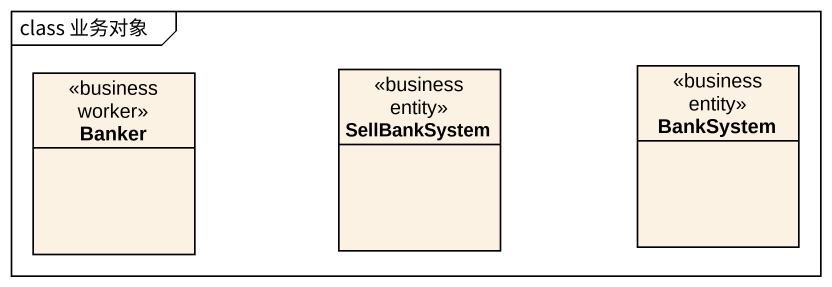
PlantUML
@startuml
mainframe class 业务对象
hide circle
hide empty members
class Banker <<business worker>>
class SellBankSystem <<business entity>>
class BankSystem <<business entity>>
@enduml
